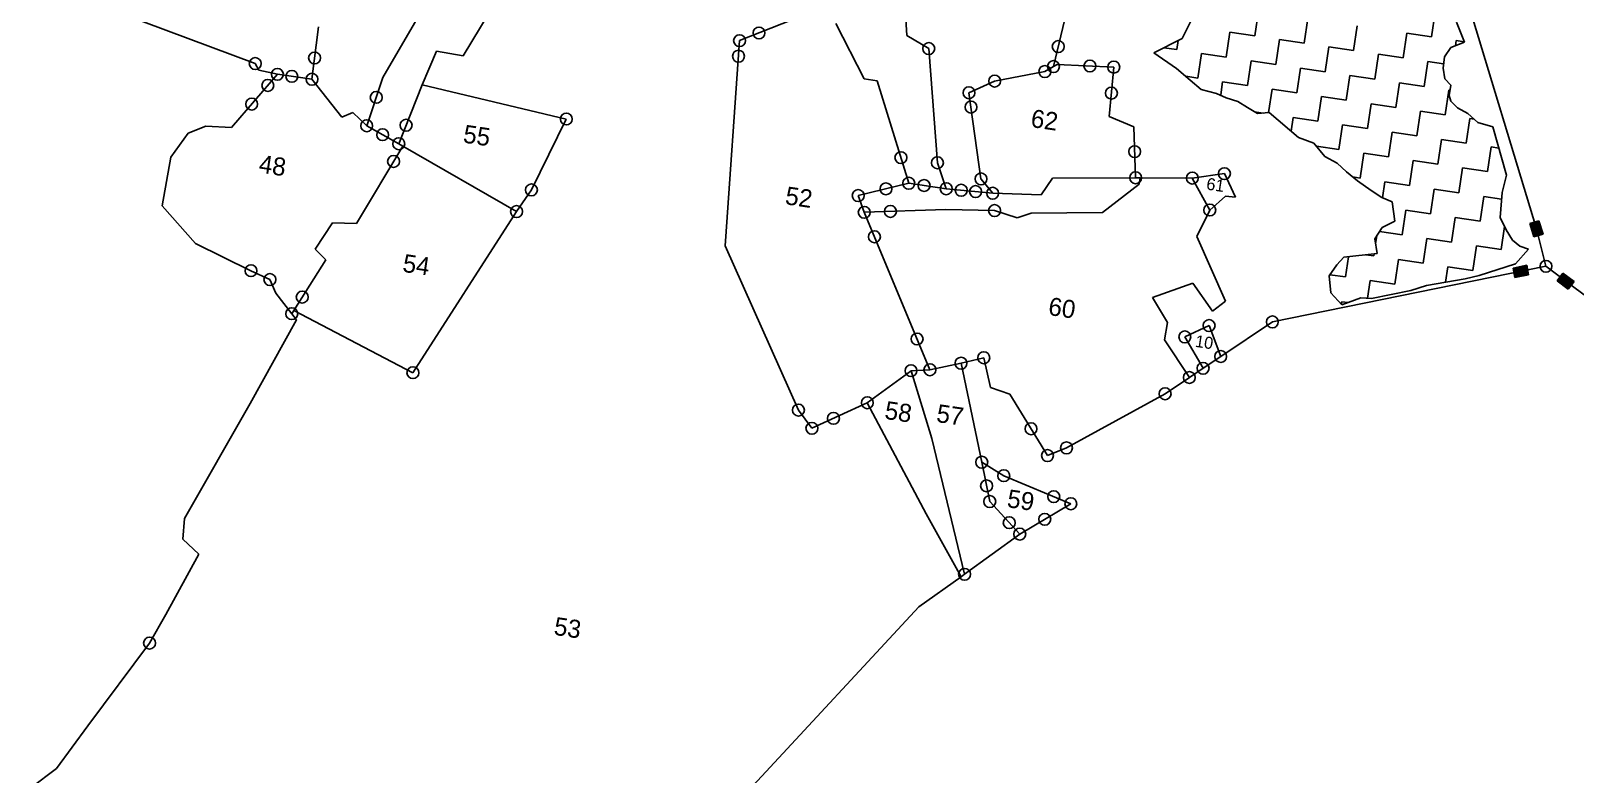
# Model space of a CAD drawing. Header units: metres. Extents: x 316978 to 319159, y 1884800 to 1887676.
# Drawn here: x 317821 to 318584, y 1885750 to 1886117 of the extents above; entities that cross this region are included whole.
import ezdxf

# ---------------------------------------------------------------- set-up
doc = ezdxf.new("R2010")
doc.units = ezdxf.units.M
doc.header["$MEASUREMENT"] = 0
for name, color, linetype in [('POLY_HATCH', 12, 'Continuous'), ('POLY_PARCEL', 6, 'Continuous'), ('TEXT_PARCEL', 7, 'Continuous'), ('V_BOUND_LINE', 7, 'Continuous')]:
    doc.layers.add(name, color=color, linetype=linetype)
doc.styles.add('TEXT_MAP', font='')
doc.styles.get('TEXT_MAP').set_extended_font_data('Kruti Dev 050')

msp = doc.modelspace()

# ---------------------------------------------------------------- hatches: boundary and pattern name
for points in [[(318566, 1886022.81), (318561.44, 1886021.44), (318563.43, 1886014.85), (318567.99, 1886016.23)], [(318553.18, 1885999.47), (318554.13, 1885994.81), (318560.87, 1885996.18), (318559.92, 1886000.84)], [(318580.49, 1885989.07), (318583.35, 1885992.88), (318577.85, 1885997.01), (318574.99, 1885993.2)]]:
    msp.add_hatch(color=256).paths.add_polyline_path(points)

# ---------------------------------------------------------------- linework, layer by layer
for p, q in [((318561.44, 1886021.44), (318566, 1886022.81)), ((318566, 1886022.81), (318567.99, 1886016.23)), ((318563.43, 1886014.85), (318561.44, 1886021.44)), ((318567.99, 1886016.23), (318563.43, 1886014.85)), ((318553.18, 1885999.47), (318559.92, 1886000.84)), ((318554.13, 1885994.81), (318553.18, 1885999.47)), ((318559.92, 1886000.84), (318560.87, 1885996.18)), ((318560.87, 1885996.18), (318554.13, 1885994.81)), ((318574.99, 1885993.2), (318577.85, 1885997.01)), ((318580.49, 1885989.07), (318574.99, 1885993.2)), ((318577.85, 1885997.01), (318583.35, 1885992.88)), ((318583.35, 1885992.88), (318580.49, 1885989.07))]:
    msp.add_line(p, q)
for centre in [(318170.93, 1886111.81), (318180.51, 1886115.61), (317960.89, 1886103.26), (318170.39, 1886104.13), (318264.41, 1886107.88), (318328.41, 1886108.89), (317931.56, 1886100.5), (317942.52, 1886095.18), (318321.79, 1886096.56), (318326.06, 1886099), (318344.06, 1886099.29), (318355.86, 1886098.73), (317937.77, 1886089.69), (317949.64, 1886094.17), (317959.58, 1886092.76), (318296.98, 1886091.82), (317929.79, 1886080.46), (317991.36, 1886083.8), (318284.28, 1886086.09), (318354.69, 1886085.89), (318085.29, 1886073.09), (318285.27, 1886078.99), (317986.64, 1886069.76), (317994.51, 1886065.35), (318006.11, 1886070.03), (318002.5, 1886060.88), (318366.18, 1886056.99), (317999.92, 1886052.14), (318250.66, 1886054.02), (318268.71, 1886051.51), (318290.22, 1886043.51), (318366.65, 1886044.07), (318394.67, 1886043.92), (318410.53, 1886046.12), (318068.03, 1886038.1), (318229.54, 1886035.27), (318243.26, 1886038.62), (318254.55, 1886041.38), (318262.09, 1886040.26), (318273.03, 1886038.64), (318280.44, 1886037.93), (318287.53, 1886037.25), (318296, 1886036.44), (318060.68, 1886027.37), (318232.54, 1886027.01), (318245.46, 1886027.46), (318296.94, 1886027.88), (318403.31, 1886028.15), (318237.57, 1886014.94), (317929.45, 1885998.18), (318569.44, 1886000.35), (317938.79, 1885993.8), (317954.78, 1885985.14), (317949.62, 1885976.94), (318390.97, 1885965.45), (318402.95, 1885971.08), (318434.22, 1885972.87), (318258.65, 1885964.44), (318280.36, 1885952.49), (318291.61, 1885955.16), (318408.7, 1885955.8), (318009.47, 1885947.79), (318255.64, 1885948.79), (318264.99, 1885949.25), (318393.19, 1885945.42), (318399.97, 1885949.96), (318381.19, 1885937.39), (318199.98, 1885929.34), (318234.05, 1885932.95), (318206.68, 1885920.33), (318217.32, 1885925.23), (318314.95, 1885920.12), (318323.1, 1885906.86), (318332.49, 1885910.66), (318290.62, 1885903.58), (318301.5, 1885896.91), (318292.98, 1885891.9), (318294.54, 1885884.15), (318326.2, 1885886.57), (318334.62, 1885883.04), (318321.72, 1885875.37), (318304.2, 1885873.69), (318309.4, 1885868.05), (318282.12, 1885848.21), (317879.34, 1885814.24)]:
    msp.add_circle(centre, 2.94)
at = {"layer": 'POLY_HATCH'}
for p, q in [((318398.41, 1886130.39), (318389.67, 1886112.86)), ((318529.19, 1886111), (318525.2, 1886120.89)), ((318389.67, 1886112.86), (318375.68, 1886105.86)), ((318375.68, 1886105.86), (318386.8, 1886098.08)), ((318519.26, 1886103.85), (318522.44, 1886108.37)), ((318522.44, 1886108.37), (318529.19, 1886111)), ((318386.8, 1886098.08), (318393.67, 1886092.3)), ((318518.66, 1886098.27), (318519.26, 1886103.85)), ((318519.46, 1886092.93), (318518.66, 1886098.27)), ((318393.67, 1886092.3), (318399.12, 1886087.64)), ((318522.4, 1886089.77), (318519.46, 1886092.93)), ((318399.12, 1886087.64), (318406.55, 1886085.63)), ((318406.55, 1886085.63), (318411.47, 1886083.54)), ((318411.47, 1886083.54), (318417.12, 1886081.79)), ((318521.65, 1886084.67), (318522.4, 1886089.77)), ((318522.36, 1886081.84), (318521.65, 1886084.67)), ((318417.12, 1886081.79), (318421.9, 1886078.81)), ((318421.9, 1886078.81), (318426.91, 1886075.8)), ((318426.91, 1886075.8), (318432.67, 1886076.31)), ((318432.67, 1886076.31), (318447.2, 1886063.95)), ((318525.75, 1886078.61), (318522.36, 1886081.84)), ((318530.79, 1886075.82), (318525.75, 1886078.61)), ((318535.83, 1886071.45), (318530.79, 1886075.82)), ((318543.22, 1886069.22), (318535.83, 1886071.45)), ((318549.91, 1886045.31), (318543.22, 1886069.22)), ((318447.2, 1886063.95), (318454.76, 1886061.24)), ((318454.76, 1886061.24), (318460.13, 1886054.54)), ((318460.13, 1886054.54), (318466.25, 1886051.37)), ((318466.25, 1886051.37), (318470.84, 1886047.06)), ((318470.84, 1886047.06), (318476.32, 1886042.61)), ((318547.73, 1886036.79), (318549.91, 1886045.31)), ((318476.32, 1886042.61), (318483.1, 1886037.75)), ((318483.1, 1886037.75), (318488.26, 1886034.26)), ((318488.26, 1886034.26), (318493.4, 1886032.14)), ((318493.4, 1886032.14), (318494.72, 1886022.64)), ((318546.81, 1886024.45), (318547.73, 1886036.79)), ((318494.72, 1886022.64), (318488.57, 1886019.47)), ((318549.77, 1886018.34), (318546.81, 1886024.45)), ((318488.57, 1886019.47), (318484.79, 1886013.91)), ((318552.89, 1886013.34), (318549.77, 1886018.34)), ((318485.99, 1886006.7), (318469.57, 1886004.82)), ((318484.79, 1886013.91), (318485.99, 1886006.7)), ((318556.53, 1886010.3), (318552.89, 1886013.34)), ((318554.33, 1886001.55), (318560.85, 1886008.75)), ((318560.85, 1886008.75), (318556.53, 1886010.3)), ((318466.06, 1886001.03), (318462.31, 1885995.69)), ((318469.57, 1886004.82), (318466.06, 1886001.03)), ((318536.43, 1885995.81), (318554.33, 1886001.55)), ((318462.31, 1885995.69), (318463.09, 1885987.18)), ((318510.46, 1885990.82), (318529.58, 1885994.11)), ((318529.58, 1885994.11), (318536.43, 1885995.81)), ((318463.09, 1885987.18), (318468.6, 1885981.37)), ((318468.6, 1885981.37), (318477.96, 1885984.75)), ((318477.96, 1885984.75), (318483.14, 1885984.43)), ((318483.14, 1885984.43), (318502.59, 1885988.35)), ((318502.59, 1885988.35), (318510.46, 1885990.82))]:
    msp.add_line(p, q, dxfattribs=at)
at = {"layer": 'POLY_HATCH', "linetype": 'Continuous'}
for p, q in [((318425.49, 1886114.14), (318427.3, 1886126.37)), ((318449.94, 1886110.52), (318451.75, 1886122.74)), ((318512.87, 1886113.68), (318514.68, 1886125.9)), ((318411.46, 1886103.73), (318413.27, 1886115.96)), ((318413.27, 1886115.96), (318425.49, 1886114.14)), ((318474.38, 1886106.89), (318476.2, 1886119.11)), ((318498.83, 1886103.27), (318500.64, 1886115.49)), ((318500.64, 1886115.49), (318512.87, 1886113.68)), ((318380.58, 1886108.31), (318387.01, 1886107.36)), ((318387.01, 1886107.36), (318387.68, 1886111.86)), ((318435.9, 1886100.11), (318437.72, 1886112.33)), ((318437.72, 1886112.33), (318449.94, 1886110.52)), ((318460.35, 1886096.48), (318462.16, 1886108.7)), ((318462.16, 1886108.7), (318474.38, 1886106.89)), ((318524.7, 1886109.25), (318525.09, 1886111.86)), ((318525.09, 1886111.86), (318529.08, 1886111.27)), ((318397.42, 1886093.32), (318399.23, 1886105.54)), ((318399.23, 1886105.54), (318411.46, 1886103.73)), ((318421.87, 1886089.7), (318423.68, 1886101.92)), ((318423.68, 1886101.92), (318435.9, 1886100.11)), ((318446.31, 1886086.07), (318448.13, 1886098.29)), ((318448.13, 1886098.29), (318460.35, 1886096.48)), ((318484.79, 1886092.86), (318486.61, 1886105.08)), ((318486.61, 1886105.08), (318498.83, 1886103.27)), ((318509.24, 1886089.23), (318511.05, 1886101.45)), ((318511.05, 1886101.45), (318518.88, 1886100.29)), ((318391.4, 1886094.21), (318397.42, 1886093.32)), ((318408.69, 1886085.05), (318409.64, 1886091.51)), ((318409.64, 1886091.51), (318421.87, 1886089.7)), ((318470.76, 1886082.45), (318472.57, 1886094.67)), ((318472.57, 1886094.67), (318484.79, 1886092.86)), ((318495.2, 1886078.82), (318497.02, 1886091.04)), ((318497.02, 1886091.04), (318509.24, 1886089.23)), ((318432.37, 1886076.28), (318434.09, 1886087.88)), ((318434.09, 1886087.88), (318446.31, 1886086.07)), ((318456.72, 1886072.04), (318458.54, 1886084.26)), ((318458.54, 1886084.26), (318470.76, 1886082.45)), ((318519.65, 1886075.19), (318521.46, 1886087.42)), ((318521.46, 1886087.42), (318522.04, 1886087.33)), ((318425.47, 1886076.67), (318429.68, 1886076.05)), ((318481.17, 1886068.41), (318482.98, 1886080.63)), ((318482.98, 1886080.63), (318495.2, 1886078.82)), ((318505.62, 1886064.78), (318507.43, 1886077.01)), ((318507.43, 1886077.01), (318519.65, 1886075.19)), ((318443.5, 1886067.1), (318444.5, 1886073.85)), ((318444.5, 1886073.85), (318456.72, 1886072.04)), ((318467.13, 1886058), (318468.95, 1886070.22)), ((318468.95, 1886070.22), (318481.17, 1886068.41)), ((318530.06, 1886061.16), (318531.87, 1886073.38)), ((318531.87, 1886073.38), (318533.95, 1886073.07)), ((318491.58, 1886054.37), (318493.39, 1886066.6)), ((318493.39, 1886066.6), (318505.62, 1886064.78)), ((318516.03, 1886050.75), (318517.84, 1886062.97)), ((318517.84, 1886062.97), (318530.06, 1886061.16)), ((318456.03, 1886059.65), (318467.13, 1886058)), ((318477.54, 1886043.96), (318479.36, 1886056.19)), ((318479.36, 1886056.19), (318491.58, 1886054.37)), ((318501.99, 1886040.34), (318503.8, 1886052.56)), ((318503.8, 1886052.56), (318516.03, 1886050.75)), ((318540.47, 1886047.12), (318542.28, 1886059.35)), ((318542.28, 1886059.35), (318546.14, 1886058.77)), ((318526.44, 1886036.71), (318528.25, 1886048.94)), ((318528.25, 1886048.94), (318540.47, 1886047.12)), ((318474, 1886044.49), (318477.54, 1886043.96)), ((318488.58, 1886034.13), (318489.77, 1886042.15)), ((318489.77, 1886042.15), (318501.99, 1886040.34)), ((318512.4, 1886026.3), (318514.21, 1886038.53)), ((318514.21, 1886038.53), (318526.44, 1886036.71)), ((318536.85, 1886022.68), (318538.66, 1886034.9)), ((318538.66, 1886034.9), (318547.49, 1886033.59)), ((318498.36, 1886015.89), (318500.18, 1886028.12)), ((318500.18, 1886028.12), (318512.4, 1886026.3)), ((318522.81, 1886012.27), (318524.62, 1886024.49)), ((318524.62, 1886024.49), (318536.85, 1886022.68)), ((318485.21, 1886011.4), (318485.8, 1886015.4)), ((318487.25, 1886017.54), (318498.36, 1886015.89)), ((318547.26, 1886008.64), (318548.95, 1886020.04)), ((318484.33, 1886005.48), (318484.48, 1886006.52)), ((318508.77, 1886001.86), (318510.59, 1886014.08)), ((318510.59, 1886014.08), (318522.81, 1886012.27)), ((318533.22, 1885998.23), (318535.03, 1886010.45)), ((318535.03, 1886010.45), (318547.26, 1886008.64)), ((318470.29, 1885995.07), (318471.78, 1886005.07)), ((318480.43, 1886006.06), (318484.33, 1886005.48)), ((318494.74, 1885991.45), (318496.55, 1886003.67)), ((318496.55, 1886003.67), (318508.77, 1886001.86)), ((318519.87, 1885992.44), (318521, 1886000.04)), ((318521, 1886000.04), (318533.22, 1885998.23)), ((318462.67, 1885996.2), (318470.29, 1885995.07)), ((318481.22, 1885984.55), (318482.52, 1885993.26)), ((318482.52, 1885993.26), (318494.74, 1885991.45)), ((318468.31, 1885981.68), (318468.48, 1885982.85)), ((318468.48, 1885982.85), (318471.47, 1885982.41))]:
    msp.add_line(p, q, dxfattribs=at)
at = {"layer": 'POLY_PARCEL'}
for p, q in [((318564.72, 1886018.83), (318512.84, 1886190.57)), ((318034.3, 1886104.33), (318084.18, 1886186.96)), ((318335.52, 1886138.81), (318326.06, 1886099)), ((318253.52, 1886114.31), (318252.33, 1886134.73)), ((318170.93, 1886111.81), (318207.28, 1886126.23)), ((318218.45, 1886120.31), (318232.48, 1886092.97)), ((318264.41, 1886107.88), (318253.52, 1886114.31)), ((318013.97, 1886089.99), (318021.15, 1886106.69)), ((318021.15, 1886106.69), (318034.3, 1886104.33)), ((318163.83, 1886010.42), (318170.93, 1886111.81)), ((318268.71, 1886051.51), (318264.41, 1886107.88)), ((318321.79, 1886096.56), (318326.06, 1886099)), ((318326.06, 1886099), (318327.93, 1886100.06)), ((318327.93, 1886100.06), (318355.86, 1886098.73)), ((318355.86, 1886098.73), (318353.65, 1886074.4)), ((317959.58, 1886092.76), (317942.52, 1886095.18)), ((318232.48, 1886092.97), (318238.96, 1886092.01)), ((318238.96, 1886092.01), (318254.55, 1886041.38)), ((318284.28, 1886086.09), (318296.98, 1886091.82)), ((318296.98, 1886091.82), (318321.79, 1886096.56)), ((318002.5, 1886060.88), (318013.97, 1886089.99)), ((318013.97, 1886089.99), (318085.29, 1886073.09)), ((318290.22, 1886043.51), (318284.28, 1886086.09)), ((317986.64, 1886069.76), (318002.5, 1886060.88)), ((318085.29, 1886073.09), (318068.03, 1886038.1)), ((318353.65, 1886074.4), (318365.74, 1886069.2)), ((318365.74, 1886069.2), (318366.65, 1886044.07)), ((318004.48, 1886059.74), (318002.5, 1886060.88)), ((318004.48, 1886059.74), (317981.53, 1886021.53)), ((318060.68, 1886027.37), (318004.48, 1886059.74)), ((318273.03, 1886038.64), (318268.71, 1886051.51)), ((318394.67, 1886043.92), (318410.53, 1886046.12)), ((318410.53, 1886046.12), (318416.07, 1886034.51)), ((318068.03, 1886038.1), (318060.68, 1886027.37)), ((318254.55, 1886041.38), (318229.54, 1886035.27)), ((318254.55, 1886041.38), (318273.03, 1886038.64)), ((318273.03, 1886038.64), (318296, 1886036.44)), ((318296, 1886036.44), (318290.22, 1886043.51)), ((318325.63, 1886043.87), (318319.99, 1886035.69)), ((318366.65, 1886044.07), (318325.63, 1886043.87)), ((318350.24, 1886026.99), (318368.38, 1886040.94)), ((318368.84, 1886044.08), (318366.65, 1886044.07)), ((318368.38, 1886040.94), (318368.84, 1886044.08)), ((318368.84, 1886044.08), (318394.67, 1886043.92)), ((318403.31, 1886028.15), (318394.67, 1886043.92)), ((318229.54, 1886035.27), (318232.54, 1886027.01)), ((318319.99, 1886035.69), (318296, 1886036.44)), ((318411.06, 1886034.92), (318403.31, 1886028.15)), ((318416.07, 1886034.51), (318411.06, 1886034.92)), ((317969.72, 1886021.86), (317961.24, 1886008.83)), ((317981.53, 1886021.53), (317969.72, 1886021.86)), ((318009.47, 1885947.79), (318060.68, 1886027.37)), ((318232.54, 1886027.01), (318272.92, 1886028.43)), ((318264.99, 1885949.25), (318232.54, 1886027.01)), ((318272.92, 1886028.43), (318296.94, 1886027.88)), ((318296.94, 1886027.88), (318308.05, 1886024.23)), ((318308.05, 1886024.23), (318315.03, 1886026.6)), ((318315.03, 1886026.6), (318350.24, 1886026.99)), ((318403.31, 1886028.15), (318396.82, 1886015.13)), ((318396.82, 1886015.13), (318410.99, 1885983.2)), ((318569.44, 1886000.35), (318564.72, 1886018.83)), ((317961.24, 1886008.83), (317966.39, 1886003.57)), ((318199.98, 1885929.34), (318163.83, 1886010.42)), ((317966.39, 1886003.57), (317950.57, 1885978.45)), ((318394.91, 1885991.99), (318374.96, 1885985.01)), ((318404.68, 1885978.24), (318394.91, 1885991.99)), ((318374.96, 1885985.01), (318382.41, 1885972.61)), ((317950.57, 1885978.45), (317949.62, 1885976.94)), ((317950.57, 1885978.45), (318009.47, 1885947.79)), ((318410.99, 1885983.2), (318404.68, 1885978.24)), ((318382.41, 1885972.61), (318380.97, 1885964.07)), ((318390.97, 1885965.45), (318402.95, 1885971.08)), ((318402.95, 1885971.08), (318408.7, 1885955.8)), ((318380.97, 1885964.07), (318393.19, 1885945.42)), ((318399.97, 1885949.96), (318390.97, 1885965.45)), ((318234.05, 1885932.95), (318255.64, 1885948.79)), ((318264.99, 1885949.25), (318255.64, 1885948.79)), ((318255.64, 1885948.79), (318265.86, 1885915.26)), ((318280.36, 1885952.49), (318264.99, 1885949.25)), ((318234.05, 1885932.95), (318206.68, 1885920.33)), ((318263.05, 1885878.1), (318234.05, 1885932.95)), ((318206.68, 1885920.33), (318199.98, 1885929.34)), ((318265.86, 1885915.26), (318282.12, 1885848.21)), ((318290.62, 1885903.58), (318294.54, 1885884.15)), ((318280.43, 1885847.01), (318263.05, 1885878.1)), ((318294.54, 1885884.15), (318309.4, 1885868.05))]:
    msp.add_line(p, q, dxfattribs=at)
at = {"layer": 'V_BOUND_LINE'}
for p, q in [((317829.74, 1886138.57), (317931.56, 1886100.5)), ((317994.68, 1886093.67), (318013.64, 1886126.37)), ((317962.8, 1886118.61), (317959.58, 1886092.76)), ((317931.56, 1886100.5), (317933.31, 1886097.27)), ((317942.52, 1886095.18), (317919.83, 1886068.95)), ((317933.31, 1886097.27), (317942.52, 1886095.18)), ((317959.58, 1886092.76), (317974.39, 1886074.03)), ((317986.64, 1886069.76), (317994.68, 1886093.67)), ((317974.39, 1886074.03), (317979.83, 1886076.28)), ((317979.83, 1886076.28), (317986.64, 1886069.76)), ((317907.08, 1886069.56), (317898.44, 1886066.14)), ((317919.83, 1886068.95), (317907.08, 1886069.56)), ((317898.44, 1886066.14), (317889.82, 1886054.18)), ((317889.82, 1886054.18), (317885.55, 1886030.18)), ((317885.55, 1886030.18), (317902.06, 1886011.64)), ((317902.06, 1886011.64), (317929.45, 1885998.18)), ((318434.22, 1885972.87), (318569.44, 1886000.35)), ((318569.44, 1886000.35), (318641.6, 1885946.16)), ((317929.45, 1885998.18), (317938.79, 1885993.8)), ((317938.79, 1885993.8), (317941.79, 1885987.09)), ((317941.79, 1885987.09), (317949.62, 1885976.94)), ((317949.62, 1885976.94), (317951.96, 1885973.91)), ((317951.96, 1885973.91), (317929, 1885932.6)), ((318408.7, 1885955.8), (318434.22, 1885972.87)), ((318280.36, 1885952.49), (318291.61, 1885955.16)), ((318291.61, 1885955.16), (318294.94, 1885940.5)), ((318399.97, 1885949.96), (318408.7, 1885955.8)), ((318290.62, 1885903.58), (318280.36, 1885952.49)), ((318381.19, 1885937.39), (318393.19, 1885945.42)), ((318393.19, 1885945.42), (318399.97, 1885949.96)), ((318294.94, 1885940.5), (318304.44, 1885937.22)), ((317929, 1885932.6), (317896.6, 1885875.75)), ((318304.44, 1885937.22), (318323.1, 1885906.86)), ((318332.49, 1885910.66), (318381.19, 1885937.39)), ((318323.1, 1885906.86), (318332.49, 1885910.66)), ((318301.5, 1885896.91), (318290.62, 1885903.58)), ((318334.62, 1885883.04), (318301.5, 1885896.91)), ((318309.4, 1885868.05), (318334.62, 1885883.04)), ((317896.6, 1885875.75), (317895.81, 1885865.62)), ((317895.81, 1885865.62), (317903.69, 1885858.18)), ((318282.12, 1885848.21), (318309.4, 1885868.05)), ((317903.69, 1885858.18), (317887.42, 1885828.28)), ((318259.48, 1885832.21), (318280.43, 1885847.01)), ((318280.43, 1885847.01), (318282.12, 1885848.21)), ((318177.61, 1885743.8), (318259.48, 1885832.21)), ((317887.42, 1885828.28), (317879.34, 1885814.24)), ((317879.34, 1885814.24), (317848.74, 1885773.35)), ((317848.74, 1885773.35), (317833.35, 1885752.28)), ((317833.35, 1885752.28), (317820.67, 1885742.77))]:
    msp.add_line(p, q, dxfattribs=at)

# ---------------------------------------------------------------- texts
at = {"layer": 'TEXT_PARCEL', "ltscale": 10, "style": 'TEXT_MAP'}
for s, height, p in [('62', 8.897, (318314.45, 1886069.22)), ('55', 8.897, (318033.91, 1886061.54)), ('48', 8.897, (317932.93, 1886046.73)), ('52', 8.897, (318193.07, 1886031.05)), ('61', 5.931, (318401.33, 1886038.29)), ('54', 8.897, (318004, 1885997.68)), ('60', 8.897, (318323.1, 1885976.37)), ('10', 5.931, (318395.78, 1885960.6)), ('58', 8.897, (318242.23, 1885925.05)), ('57', 8.897, (318267.81, 1885923.51)), ('59', 8.897, (318302.73, 1885881.43)), ('53', 8.897, (318078.77, 1885818.38))]:
    msp.add_text(s, height=height, rotation=351.56441, dxfattribs=at).set_placement(p)

doc.saveas('drawing.dxf')
